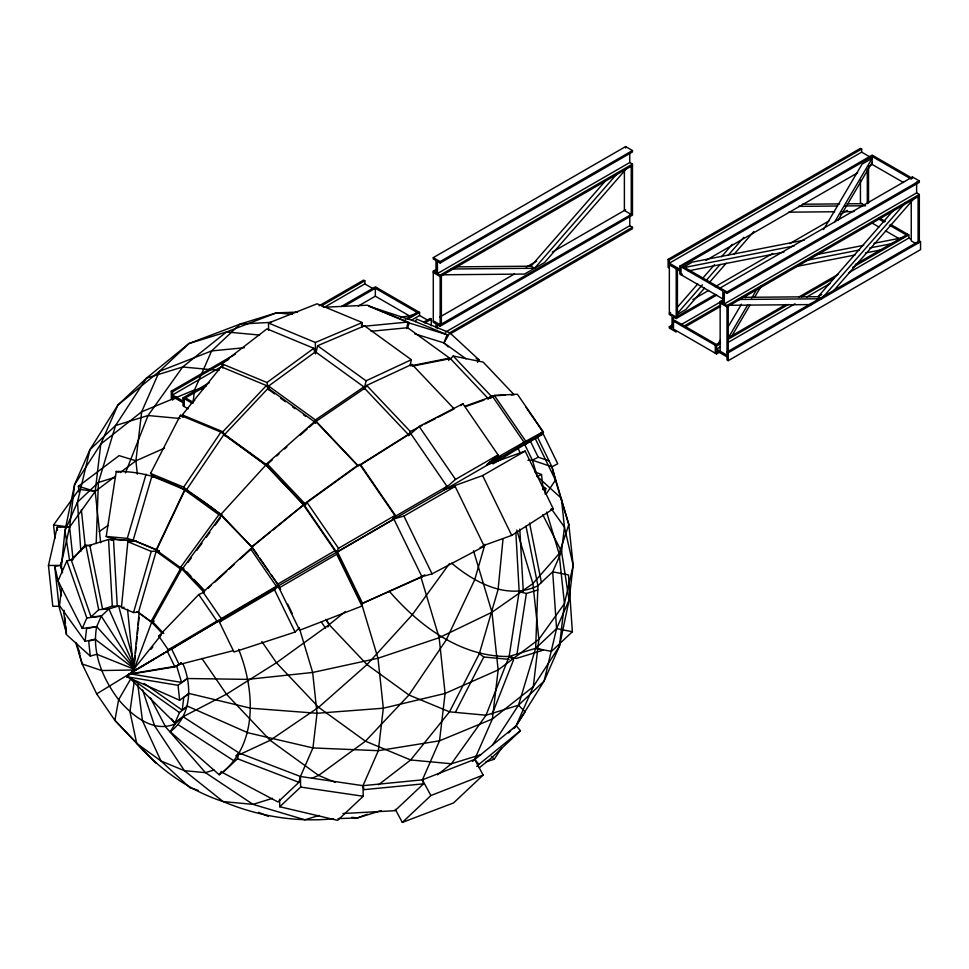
<?xml version="1.0" encoding="UTF-8"?>
<svg xmlns="http://www.w3.org/2000/svg" width="969" height="969" viewBox="0 0 969 969"><rect width="100%" height="100%" fill="white"/><g stroke="black" fill="none" stroke-linecap="round" stroke-linejoin="round"><path stroke-width="1.45" d="M96.185 543.536L98.39 482.465L115.553 425.548L146.44 378.176L188.955 343.547L240.191 324.046L276.431 312.854L297.519 312.091M138.955 612.19L133.54 612.529L121.428 607.502L127.847 541.707L135.963 541.199L158.008 550.344M503.044 538.716L498.09 589.564L479.328 653.7L449.507 711.827L410.662 759.975L378.528 784.757M133.359 671.081L139.112 613.147L151.661 622.231L162.029 633.157M134.182 666.369L133.746 670.827L127.545 609.368M134.485 663.402L135.224 655.977M135.515 653.009L136.108 647.062M136.399 644.094L137.138 636.669M137.441 633.69L138.034 627.755M138.325 624.787L139.064 617.362M61.568 588.328L59.521 605.625L85.115 641.296L95.192 639.322L134.703 669.046M85.115 641.296L86.604 628.602L96.694 626.628L101.273 616.175L108.928 608.968L118.642 605.976L133.153 659.768M181.784 717.629L175.219 723.795C153.502 733.436 131.929 715.461 118.642 699.727C103.041 679.172 91.619 652.815 96.694 626.628L82.232 628.433L58.043 580.94L66.897 560.736L72.675 560.021M137.332 474.12L135.902 460.808L141.668 411.777L159.388 371.381L188.955 343.547L226.467 331.967L276.431 312.854L292.432 314.344M192.964 403.261L194.527 389.938L211.63 350.923L240.191 324.046L271.405 322.35M144.187 683.472L182.245 710.18L183.735 697.486L188.955 693.453L250.729 708.218L317.033 713.269L383.324 708.218L445.098 693.453L498.151 669.942L538.861 639.322L564.442 603.651L573.176 565.375L568.815 524.58L551.918 466.792L537.359 436.874L543.427 432.671L526.07 407.392M238.628 649.339C254.98 689.831 258.59 746.227 219.236 774.764L170.253 731.716C191.256 715.982 192.552 686.161 182.875 663.583M545.123 494.117L545.789 488.485L542.204 485.784M134.206 681.873L129.943 711.67L136.726 743.417C160.03 769.798 189.561 790.692 223.185 801.593C258.105 816.261 295.763 822.499 333.518 818.769M492.942 463.897L498.151 460.808L498.793 456.338M265.869 465.277L220.92 432.113L180.379 415.289L150.558 473.417L154.725 477.051L151.915 476.118L133.153 540.254L135.963 541.199L114.887 539.236L106.215 536.438L116.244 471.479C156.045 470.704 192.262 490.968 222.107 515.605L221.247 515.52L182.753 568.367L204.592 591.429M517.01 654.027L526.361 593.5L537.892 589.927M406.701 328.564L407.925 322.035L367.372 305.199L323.258 307.282M316.064 352.583L317.59 345.727L364.526 325.814L411.328 359.717L410.105 365.204M364.211 389.053L366.052 380.817L411.328 359.717M59.715 606.231L52.81 606.303L48.45 565.496L57.183 527.221L69.611 527.1L95.192 491.44L115.553 476.118M527.172 443.208L524.835 444.735L532.369 460.214L537.262 476.506L561.366 498.26L564.442 527.1L573.176 565.375L569.094 600.053L556.569 628.615L544.106 681.098L516.174 725.708L512.88 728.809M543.427 432.671L278.721 585.664L223.645 618.004L219.43 622.098L233.989 652.016L295.085 632.067L299.3 627.973L312.66 672.462L317.033 713.269L312.951 747.935L300.426 776.496L298.912 782.322L278.006 801.993L222.688 772.668L237.478 758.763L238.992 752.937L182.875 716.6L174.917 722.995L127.944 676.35M133.54 612.529L151.261 551.422L159.376 550.913L156.154 551.349L138.446 612.456L150.994 621.541L153.138 621.25M484.972 544.312L474.677 579.837L446.224 639.964L408.954 695.003L365.434 741.2L318.607 775.43L311.703 778.349M106.215 536.438L127.302 538.401L146.053 474.253M492.494 745.1L518.5 705.202L535.663 648.297L537.916 585.736L525.997 526.143M316.112 421.358L358.312 465.907L408.276 434.451L364.586 388.339L316.112 421.358L315.434 423.453L315.409 419.928L268.607 386.025L315.434 351.808L363.896 386.897L363.896 389.247M407.234 328.455L409.281 323.004L447.036 334.729L443.984 342.905L448.296 346.89M133.443 671.154L151.661 622.231L154.204 621.105M125.473 472.872L148.039 415.519L182.669 366.985L226.467 331.967L259.595 335.056M492.119 714.323L513.594 659.768L509.137 656.485C461.002 657.2 419.504 626.144 389.296 591.235M448.659 360.432L449.604 358.118L407.634 327.728L371.103 331.265M82.232 628.433L86.822 617.98L66.897 560.736M174.917 722.995L179.507 712.542L187.465 706.147L247.846 732.746L312.951 747.935L378.322 750.684L439.526 740.813L492.385 718.986L533.289 686.682L559.452 646.117L569.094 600.053L561.56 551.615L564.442 527.1L551.216 508.652M279.581 799.195L279.75 806.753L337.612 820.355L363.23 796.252L362.987 785.677L378.322 750.684L383.324 708.218L377.983 658.254L361.619 603.76L336.413 551.955L304.896 506.084L265.954 464.963L220.908 514.406L186.642 489.599L223.9 434.56L265.869 464.95L304.896 506.084L307.016 502.463L359.741 464.381L394.892 515.532L392.772 519.154L393.898 519.093L422.012 576.882L361.619 603.76L361.958 606.049L299.651 630.262L279.06 587.953L278.721 585.664L271.247 574.799M342.941 813.524L394.964 810.702L423.526 783.824L422.423 779.839L439.526 740.813L445.098 693.453L439.139 637.723L420.897 576.943L424.81 574.871M472.484 761.44L516.174 725.708L533.289 686.682L538.861 639.322L532.902 583.592L516.816 530.043M186.642 489.599L187.841 490.798L184.619 489.89L156.154 550.004L180.391 567.555L183.613 568.464L181.857 568.924L152.46 621.565L163.761 633.508M150.558 473.417L183.662 487.153L187.841 490.798L185.031 489.854L156.566 549.98L133.153 540.254M455.309 712.481L483.773 656.994L509.113 659.356M150.994 621.541L180.391 568.9L183.613 568.464L182.753 568.367M364.598 389.175L366.682 385.432L411.97 364.332L454.158 408.87L438.242 417.118M408.288 435.287L410.371 431.544L422.314 425.355M131.396 677.719L118.642 699.727L114.887 720.355L136.726 743.417L160.963 760.968L190.069 787.845L198.463 790.45M489.418 462.249L498.151 460.808L501.155 455.624M415.277 321.647L416.743 319.14L449.858 332.876L478.965 359.765L477.499 362.273M414.611 333.784L443.984 342.905L449.858 332.876M394.892 515.532L338.52 548.333L336.413 551.955L336.752 554.244L361.958 606.049M327.776 627.028L329.157 624.666L345.303 611.56M718.017 344.007L720.294 340.155M727.852 327.316L741.455 304.218M745.246 297.81L747.511 293.958M728.07 338.205L747.729 304.835M751.508 298.428L756.801 289.44M731.098 337.2L749.994 305.126M754.536 297.422L761.331 285.879M823.553 229.544L862.107 164.112L872.161 158.31L834.357 222.47M838.137 220.181L872.161 162.441M170.253 731.716L175.219 723.795L171.731 719.01M219.236 774.764L221.368 771.372M485.869 761.852L494.226 759.272L501.542 748.044M514.551 728.094L525.113 711.888L518.5 705.202L486.014 715.231L449.507 711.827L408.954 695.003L366.997 664.601L329.157 624.666L325.754 619.712M545.922 494.42L555.455 480.091L551.918 466.792L532.369 460.214L527.911 460.299M183.662 487.153L220.92 432.113M54.991 538.219L53.574 524.992L79.167 489.321L95.192 491.44L100.691 542.761M180.391 567.555L218.885 514.709L222.107 515.605L220.993 514.418L251.964 547.134M187.986 562.456L191.487 557.647M196.731 550.44L201.976 543.234M206.361 537.226L209.849 532.429M215.106 525.222L220.351 518.015M449.568 563.498L411.958 615.145L366.997 664.601L318.619 707.309L270.145 740.328L239.961 754.403M134.691 670.609L131.033 672.607L160.636 635.7M151.031 649.242L152.872 646.929M183.432 416.912L182.305 414.914L221.162 366.767L266.39 385.541L268.619 389.55L274.627 393.898M456.532 266.863L531 266.196L606.025 180.234M451.179 269.007L534.585 268.268L616.514 174.384M626.555 168.582L544.626 262.466L524.532 274.07L441.137 274.808M677.052 307.67L697.777 283.917M702.707 278.26L714.553 264.694M721.469 256.773L732.322 244.333M676.677 314.259L702.343 284.85M706.292 280.332L720.112 264.489M728.01 255.441L743.804 237.344M704.487 288.108L685.737 309.595L676.943 314.671M709.429 282.451L726.205 263.217M734.102 254.169L753.846 231.543M894.048 209.595L818.042 296.696L742.084 297.362M822.608 297.628L905.518 202.618M833.643 290.7L914.579 197.942M73.487 558.338L85.127 545.05L81.36 509.851M450.173 359.342L453.165 355.986L483.228 362.127L514.115 394.746L511.22 394.892M488.013 399.276L490.992 395.921L505.443 395.182M182.305 414.914L222.858 431.738L266.39 385.541M223.9 434.56L225.099 435.759L224.663 434.463L268.183 388.266L314.998 422.169L309.365 427.135M221.247 515.52L252.994 548.212L250.596 548.829L203.054 592.132L221.247 618.622L223.645 618.004L174.929 646.747L168.218 649.799L158.795 636.088L198.73 594.566L204.108 592.132M408.591 435.493L410.614 433.397L447 486.353L443.984 489.502L455.139 486.438L484.246 546.262L432.053 573.878L420.897 576.943L361.619 603.76M447 486.353L395.8 516.005L392.772 519.154L403.928 516.089L455.139 486.438M219.43 622.098L274.506 589.77L278.721 585.664L251.516 546.988L303.418 504.849L304.896 506.084L304.775 503.541L266.947 463.606L315.313 420.909L357.513 465.447L304.775 503.541M90.287 545.426L85.902 545.741L71.125 559.646L91.05 616.89L101.273 616.175L134.291 667.447M91.05 616.89L98.693 609.683L108.928 608.968L133.504 664.528M235.818 755.917L238.992 752.937L300.426 776.496L362.987 785.677L422.423 779.839L474.665 759.381L492.385 718.986L498.151 669.942L491.973 612.251L473.514 550.755M279.75 806.753L300.656 787.082L300.426 776.496M542.737 514.684L561.56 551.615L552.705 571.819L556.569 628.615L535.663 648.297L509.137 656.485L486.014 715.231L451.384 763.766L437.552 774.825M451.663 563.171C474.846 582.781 507.804 600.392 537.916 585.736L552.705 571.819L568.5 574.944L572.364 631.74L551.458 651.422L535.663 648.297L542.858 650.26L516.332 658.448L509.137 656.485L519.166 591.526L515.835 532.199M518.5 705.202L544.106 681.098L559.452 646.117L564.442 603.651L559.101 553.687L546.613 512.104M395.267 809.333L402.329 822.415L430.89 795.537L483.143 775.079L474.665 759.381L478.928 764.359L476.736 766.418M508.483 732.939L510.687 730.868M516.174 725.708L520.438 730.687L491.877 757.564L479.231 767.86M483.143 775.079L453.577 802.913L402.329 822.415M207.911 588.401L211.23 585.385M214.537 582.357L226.698 571.286M228.914 569.275L234.437 564.237M239.973 559.198L252.134 548.127M265.954 464.963L267.069 466.15L266.62 464.866L272.253 459.9M276.746 455.927L278.999 453.94M284.62 448.974L286.872 446.988M300.366 435.069L307.125 429.11M408.639 435.614L419.129 426.433L462.916 403.758L498.066 454.909L486.535 465.023L525.174 451.082L553.299 508.87L511.729 535.397L482.744 545.85M460.82 405.587L462.916 403.758M498.066 454.909L455.515 479.389L443.984 489.502L482.623 475.561L525.174 451.082M251.879 547.025L270.339 532.042M272.64 530.176L303.781 504.897M478.928 764.359L520.438 730.687M490.338 398.089L492.494 396.369L524.011 442.239L517.531 447.375L520.123 452.693M486.535 465.023L493.015 459.875L524.011 442.239M130.682 673.988L132.777 672.377M182.245 710.18L187.465 706.147M222.737 367.966L221.744 363.738L266.972 328.854L313.799 348.295L314.78 352.51M79.034 492.119L78.404 486.256L119.114 455.624L135.902 460.808L164.464 448.15M120.338 472.521L135.902 460.808M490.738 398.029L494.287 395.413L517.41 394.226L543.137 431.677L534.864 437.782L555.455 480.091L568.815 524.58L559.101 553.687L532.902 583.592L491.973 612.251L439.139 637.723L377.983 658.254L312.66 672.462L247.64 679.378L187.356 678.518L181.566 682.406L130.112 673.83L134.752 670.73M517.531 447.375L525.804 441.27L543.137 431.677M221.744 363.738L266.972 382.513L313.799 348.295M188.955 693.453L179.64 700.236L126.6 676.737L133.577 671.65M126.6 676.737L178.042 685.313L187.356 678.518M329.157 624.666L276.431 662.76L226.467 694.216L182.669 716.89M233.456 650.599L179.156 664.552L171.622 649.073L174.929 646.747L131.033 672.607M179.156 664.552L181.36 663.002L176.673 666.115L130.112 673.83M99.25 531.557L107.922 525.477M111.084 540.217L113.555 538.473M315.409 419.928L363.896 386.897M534.864 437.782L539.697 435.36L498.151 460.808L493.742 460.069M410.614 433.397L360.65 464.854L395.8 516.005M155.803 763.027L114.887 720.355L96.694 693.877L134.63 670.718L128.308 674.557L174.868 666.842L181.203 663.002M524.835 444.735L543.185 433.882L557.744 463.788L551.918 466.792M128.308 674.557L174.929 646.747M135.902 669.942L154.119 659.126M161.92 654.475L164.524 652.936M167.128 651.386L169.732 649.836M168.218 649.799L216.923 621.056L223.645 618.004L171.622 649.073M221.247 618.622L276.322 586.281L278.721 585.664L280.647 589.636M277.243 584.44L334.935 550.719L337.527 551.894L393.898 519.093M279.06 587.953L336.752 554.244M176.443 397.496L172.518 399.761L171.307 399.058L171.307 391.137L235.406 354.121M319.14 305.78L363.629 280.102L364.841 280.804L364.841 283.917L324.288 307.33M171.307 391.137L172.518 391.839L228.781 359.354M321.672 305.732L364.841 280.804M172.518 391.839L172.518 394.952L223.548 365.495M172.518 394.952L183.02 401.021L183.02 397.896L209.183 382.791M341.33 306.507L375.342 286.86L419.577 312.406L419.577 315.519L427.753 320.242M206.482 385.759L184.243 398.598L184.243 406.532M343.862 306.446L376.566 287.563M435.989 327.837L435.989 323.791L433.288 322.229L433.288 271.15L435.989 272.713L435.989 260.588L433.288 259.026L433.288 257.621L625.611 146.585L632.466 150.546L632.466 151.951L440.144 262.987L437.443 261.424L437.443 273.549L440.144 275.111L632.466 164.076L632.466 215.154L440.144 326.202L437.443 324.627L437.443 328.673M190.784 402.753L194.708 400.488M358.251 306.071L375.257 296.248M433.288 257.621L440.144 261.582L632.466 150.546M433.288 271.15L435.905 269.636M437.443 273.549L629.765 162.513L632.466 164.076M632.466 165.493L440.144 276.528L433.288 272.568M405.284 319.249L418.366 311.703M407.804 319.201L419.577 312.406M411.728 320.061L419.577 315.519M423.538 322.241L430.079 318.462L431.302 319.164L431.302 325.778M424.761 322.943L431.302 319.164M439.829 317.045L514.406 273.997M526.179 267.19L536.644 261.158M552.342 252.085L625.611 209.788M632.466 213.749L440.144 324.785L433.288 320.824M445.292 332.222L629.765 225.716L632.466 227.279L632.466 228.696L450.621 333.687M449.313 333.033L632.466 227.279M669.337 268.001L668.113 267.299L668.113 259.377L860.436 148.342L861.659 149.044L861.659 152.157L669.337 263.193L669.337 260.08L861.659 149.044M669.337 263.193L679.838 269.261L679.838 266.136L872.161 155.101L911.26 177.678M677.428 268.134L676.205 268.837L676.205 318.51L673.491 316.948L673.491 329.072L716.503 353.903L719.119 352.389M873.384 155.815L681.062 266.85L681.062 274.772L682.285 274.057M683.533 267.202L692.326 262.127L804.282 240.142M705.916 260.419L857.674 172.797M868.151 166.753L872.076 164.488L872.161 156.518L911.344 179.144M670.56 312.43L669.337 313.132L676.205 317.105L715.449 294.443M692.883 299.542L708.581 290.482M715.134 286.703L772.693 253.466M789.699 243.643L828.955 220.98M840.729 214.185L847.269 210.406M919.327 241.124L919.327 194.466L727.004 305.501L724.303 303.939L724.303 291.814L727.004 293.377L919.327 182.342L919.327 180.924L912.471 176.964L720.149 287.999L720.149 289.416M676.205 318.51L716.757 295.097M727.004 293.377L727.004 291.96L919.327 180.924M676.205 330.635L676.205 332.04L669.337 328.079L669.337 326.674L673.261 324.409M720.149 351.214L720.149 301.541L722.765 300.027M681.34 324.542L723.201 300.366M684.053 326.105L720.682 304.956M724.303 303.939L916.626 192.904L919.327 194.466M685.362 326.759L720.682 306.361M919.327 195.871L727.004 306.907L720.149 302.946M720.524 342.251L715.292 345.279L715.292 353.201M728.373 337.721L785.932 304.484M799.013 296.938L838.27 274.275M855.276 264.452L907.614 234.244M716.515 344.564L674.715 320.436L673.491 321.151L716.503 345.981L720.427 343.716M728.288 339.186L788.463 304.436M801.545 296.877L834.261 277.994M852.575 267.42L908.825 234.946L908.825 238.071L848.65 272.822M716.503 345.981L716.503 349.106L720.427 346.841M728.288 342.311L795.004 303.794M806.777 296.986L830.336 283.396M821.809 294.515L818.042 296.696L821.615 298.755L738.221 299.494M920.55 241.717L728.228 352.752L727.004 352.038L919.327 241.002L920.55 241.717L920.55 249.639L728.228 360.674L727.004 359.971L727.004 356.846L716.503 350.79L716.503 353.903M424.967 423.986L435.59 418.487M537.359 436.874L543.185 433.882M532.369 460.214L538.207 457.211L549.375 460.978M537.262 476.506L541.526 474.531L543.124 489.466M158.795 636.088L161.484 634.877M268.583 330.175L268.534 323.028L315.361 342.469L362.297 322.556L362.321 326.844M543.015 489.66L545.789 488.485M268.534 323.028L317.069 303.794L362.297 322.556M367.336 814.178L357.622 817.897L338.036 818.611M550.537 509.864L553.299 508.87M464.793 406.253L492.494 396.369M466.028 406.447L484.04 400.015M115.141 477.293L98.39 482.465L77.484 502.136L64.959 530.709L61.192 568.294M112.004 540.121L114.887 539.236L108.564 539.479L89.802 545.268L102.605 609.21L108.928 608.968M102.605 609.21L112.307 606.219L118.642 605.976L117.237 606.025L113.482 539.285L114.887 539.236M214.113 769.967L205.452 772.644L184.376 770.682L160.963 760.968L142.479 720.754L137.84 684.889M272.531 798.335L252.994 804.367L223.185 801.593L184.376 770.682L154.604 725.781L142.613 689.989M480.648 754.73L451.384 763.766L410.662 759.975L365.434 741.2L318.619 707.309L276.431 662.76L261.86 641.551M319.019 815.438L304.896 819.798L252.994 804.367L205.452 772.644L165.517 726.798L150.365 697.716M381.314 810.581L357.622 817.897L351.808 817.351M95.192 639.322L88.688 641.163L90.287 656.098L96.791 654.257L134.509 669.385M480.067 547.412L484.246 546.262M410.602 365.87L449.604 358.118M412.806 366.052L450.367 358.603L488.194 398.538M400.936 317.384L414.187 314.78M683.751 267.638L794.241 245.944M688.172 270.908L783.921 252.097M815.05 254.883L863.67 245.339M873.977 243.304L903.435 237.526M805.009 260.685L859.515 249.978M869.823 247.955L893.394 243.328M796.167 266.548L855.094 254.98M865.402 252.957L881.608 249.772M493.718 460.287L496.625 459.803M203.478 388.496L194.527 389.938L141.668 411.777L100.776 444.068L74.601 484.633L64.959 530.709L69.526 560.058M66.546 633.375L59.097 607.042L54.736 566.247L60.877 565.375L69.611 527.1L74.601 484.633L89.947 449.652L117.879 405.054L146.44 378.176L182.669 366.985L219.03 370.376M86.822 617.98L101.273 616.175M244.321 347.714L211.63 350.923L159.388 371.381L117.879 405.054L100.776 444.068L95.192 491.44L78.404 486.256M423.526 783.824L364.09 789.662L362.987 785.677M407.925 322.035L364.078 326.262L361.34 325.124M121.428 607.502L124.129 607.333M420.897 576.943L422.012 576.882M523.296 591.369L519.166 591.526L526.361 593.5M134.412 669.979L101.684 670.536L82.135 663.959L75.703 642.508M48.45 565.496L60.877 565.375L62.561 572.74M802.417 204.229L839.651 203.902M847.088 203.829L861.986 203.708M798.553 206.361L837.264 206.022M844.714 205.949L865.571 205.767M788.5 212.163L834.672 211.751M842.122 211.69L854.028 211.581M728.167 305.296L811.574 304.557M180.161 418.511L148.039 415.519L115.553 425.548L89.947 449.652L77.484 502.136L80.839 551.47M151.745 476.772L154.725 477.051M113.482 539.285L135.963 541.199L127.302 538.401M117.237 606.025L121.331 606.4M53.574 524.992L69.611 527.1L73.063 559.428M85.127 545.05L90.953 545.826M300.656 787.082L363.23 796.252M556.569 628.615L572.364 631.74M116.244 471.479L118.727 472.278M237.478 758.763L298.912 782.322M534.537 471.733L541.526 474.531M447.036 334.729L413.933 320.981L368.729 306.18L409.281 323.004M476.215 358.615L478.965 359.765M151.915 476.118L185.031 489.854M127.847 541.707L151.261 551.422M136.811 611.778L139.512 612.905M335.129 782.286L318.607 775.43L270.145 740.328L226.467 694.216L201.927 658.496M258.602 812.337L268.389 816.407M495.425 459.597L498.151 460.808L497.763 457.816M861.659 152.157L870.986 157.547M872.161 164.439L903.508 182.535M865.014 205.452L860.436 202.812L860.436 180.186M878.871 217.65L885.4 221.417M890.632 224.433L908.825 234.946M878.956 219.115L884.176 222.131M889.409 225.147L906.39 234.946M908.825 238.071L911.163 239.416M915.814 243.522L911.248 240.881L911.248 201.661M871.119 222.507L878.956 227.037M885.484 230.804L899.85 239.101M682.285 266.136L727.004 291.96M668.113 259.377L669.337 260.08M679.838 266.136L722.85 290.979L722.85 303.103L720.149 301.541M722.85 298.9L679.838 274.07L679.838 270.932L669.337 264.876L669.337 314.55L672.038 316.112L672.038 328.225L669.337 326.674M716.503 349.106L727.004 355.175L727.004 305.501M531 266.196L534.585 268.268M417.142 312.406L375.342 288.277L375.342 296.199L410.614 316.56M364.841 283.917L373.017 288.641M185.467 397.896L193.303 402.426M183.02 397.896L192.08 403.128M188.168 408.785L183.02 405.817L183.02 402.692L172.518 396.636L172.518 399.761M177.896 724.509L234.013 760.859M495.692 459.088L498.151 460.808L497.194 457.949M130.403 678.07L179.507 712.542M443.984 342.905L466.016 358.857M317.59 345.727L366.052 380.817M280.622 398.247L285.431 401.723M292.626 406.932L295.024 408.676M303.43 414.756L305.829 416.5M224.663 434.463L266.62 464.866M184.619 489.89L218.885 514.709M156.154 551.349L180.391 568.9M479.328 653.7L483.773 656.994M180.379 415.289L182.463 417.106M90.287 656.098L66.183 634.344L63.712 611.269M496.019 458.688L498.151 460.808L496.77 458.167M220.908 514.406L222.107 515.605M491.392 756.401L494.226 759.272M453.165 355.986L490.992 395.921M366.682 385.432L410.371 431.544M186.726 571.758L190.893 576.143M194.006 579.438L204.411 590.424M181.857 568.924L203.696 591.986M96.694 626.628L133.892 667.726M496.407 458.41L498.151 460.808M494.287 395.413L525.804 441.27M419.129 426.433L455.515 479.389M307.016 502.463L338.52 548.333M303.418 504.849L334.935 550.719M325.899 619.312L329.315 624.266M321.296 621.953L325.548 628.142M253.817 549.423L257.972 555.467M259.631 557.878L268.764 571.165M250.596 548.829L276.322 586.281M198.73 594.566L216.923 621.056M222.858 431.738L225.099 435.759M422.423 779.839L430.89 795.537M530.673 441.731L538.207 457.211M482.623 475.561L511.729 535.397M403.928 516.089L432.053 573.878M337.527 551.894L362.733 603.711M287.732 604.172L292.226 613.425M274.506 589.77L295.085 632.067M167.334 651.35L174.868 666.842M76.442 643.489L79.894 653.312M96.694 693.877L82.135 663.959L78.598 650.671M268.183 388.266L268.619 389.55L268.607 386.025M176.673 666.115L181.566 682.406M266.972 382.513L268.619 389.55M54.736 566.247L61.447 595.693M529.546 523.078L541.465 582.672M85.902 545.741L98.693 609.683M299.3 627.973L299.651 630.262M178.042 685.313L179.64 700.236M57.183 527.221L57.498 530.164M60.95 562.492L61.895 571.31M64.075 610.3L64.39 613.183M64.85 617.507L65.468 623.273M65.771 626.156L66.389 631.933M519.796 529.074L523.212 589.879M108.564 539.479L112.307 606.219M266.947 463.606L267.069 466.15M315.361 342.469L315.434 353.903M918.103 196.574L918.103 243.328M916.626 182.124L916.626 192.904M912.471 176.964L912.471 178.381M868.527 168.364L868.527 203.042M867.303 169.066L867.303 203.756M728.228 306.204L728.228 360.674M677.428 269.636L677.428 316.391M631.243 166.196L631.243 214.452L624.387 210.491L624.387 169.769M629.765 153.09L629.765 162.513M629.765 214.948L629.765 225.716M625.611 146.585L625.611 147.991M441.367 275.814L441.367 324.082M440.144 261.582L440.144 262.987M440.144 275.111L440.144 326.202"/></g></svg>
